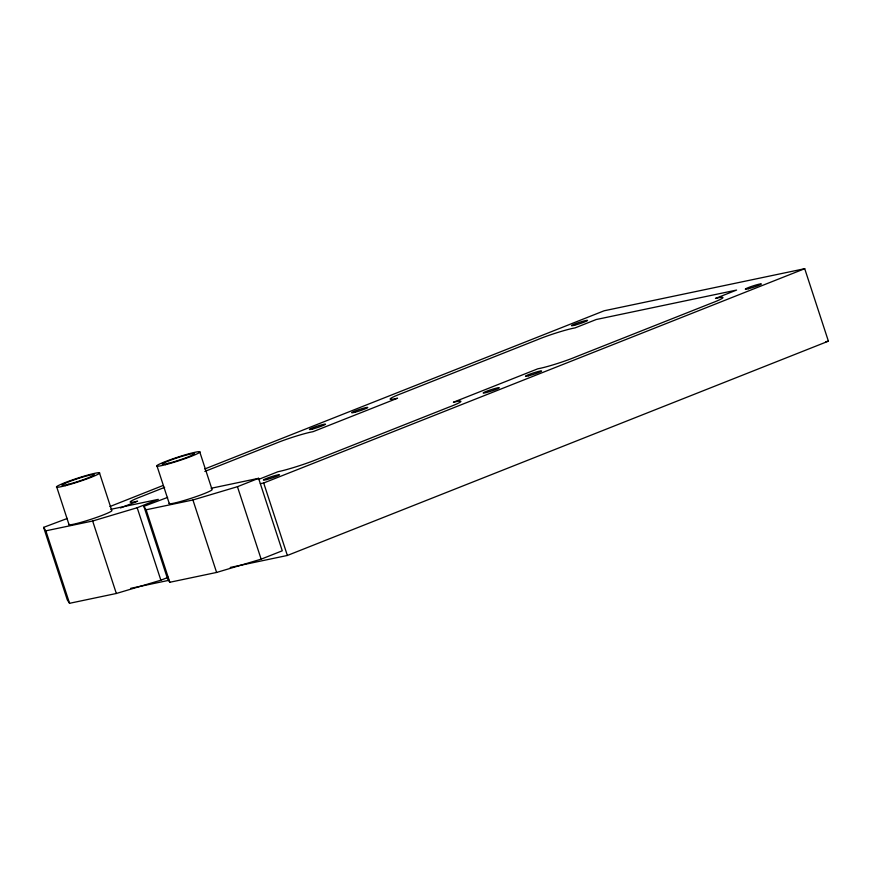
<?xml version="1.0" encoding="UTF-8"?>
<svg xmlns="http://www.w3.org/2000/svg" width="872" height="872" viewBox="0 0 872 872"><rect width="100%" height="100%" fill="white"/><g stroke="black" fill="none" stroke-linecap="round" stroke-linejoin="round"><path stroke-width="1.31" d="M168.329 577.253L160.873 580.207L116.336 593.483L69.553 603.304L67.286 599.838L43.6 527.364L67.373 518.437M109.916 506.545L163.01 485.508M204.724 468.983L604.176 310.77L804.714 268.696L828.4 341.17L287.368 555.464L230.263 567.443M164.645 487.35L142.027 496.31A25.048 2.049 -18.1 0 0 137.613 501.171L120.478 507.962M204.833 471.436L275.171 443.576A25.048 2.049 -18.1 0 1 313.015 431.695L397.556 398.21A25.048 2.049 -18.1 0 1 401.981 393.348L537.239 339.775A25.048 2.049 -18.1 0 1 575.084 327.894L596.219 319.523L736.589 290.071L715.454 298.442A25.048 2.049 -18.1 0 1 711.029 303.314L575.771 356.888A25.048 2.049 -18.1 0 1 537.926 368.758L453.396 402.243A25.048 2.049 -18.1 0 1 448.971 407.115L315.828 459.849A27.86 2.278 -18.1 0 1 277.983 471.719L258.406 479.48M43.6 527.364L45.856 530.83L92.65 521.009L137.187 507.733L158.312 499.362L110.864 509.313M211.133 488.276L258.581 478.325L282.266 550.799L261.142 559.17L216.605 572.446L169.811 582.267L167.555 578.801L143.869 506.327L167.642 497.4M143.869 506.327L146.125 509.793L192.919 499.972L237.446 486.696L258.581 478.325M260.336 483.688L263.682 482.99L804.714 268.696M825.74 341.726L828.4 341.17M130.658 588.349L169.168 580.262M263.682 482.99L287.368 555.464M237.446 486.696L261.142 559.17M199.699 451.729L211.983 489.312A22.672 1.853 -18.1 0 1 190.968 498.359A22.672 1.853 -18.1 0 1 169.244 503.231M192.919 499.972L216.605 572.446M157.047 466.139L169.332 503.711M146.125 509.793L169.811 582.267M137.187 507.733L160.873 580.207M99.43 472.766L111.714 510.349A22.672 1.853 -18.1 0 1 90.71 519.396A22.672 1.853 -18.1 0 1 68.986 524.268M92.65 521.009L116.336 593.483M56.778 487.175L69.062 524.748M45.856 530.83L69.553 603.304M68.452 484.276A17.004 1.395 -18.1 0 0 94.165 474.935A17.004 1.395 -18.1 0 0 71.7 480.701A17.004 1.395 -18.1 0 0 68.452 484.276M65.237 485.715A22.672 1.853 -18.1 0 0 99.517 473.245A22.672 1.853 -18.1 0 0 69.575 480.941A22.672 1.853 -18.1 0 0 65.237 485.715M165.506 464.678A22.672 1.853 -18.1 0 0 199.786 452.208A22.672 1.853 -18.1 0 0 169.833 459.904A22.672 1.853 -18.1 0 0 165.506 464.678M168.721 463.239A17.004 1.395 -18.1 0 0 194.434 453.898A17.004 1.395 -18.1 0 0 171.969 459.664A17.004 1.395 -18.1 0 0 168.721 463.239M312.612 428.98A8.502 0.698 -18.1 0 0 325.474 424.315A8.502 0.698 -18.1 0 0 314.247 427.193A8.502 0.698 -18.1 0 0 312.612 428.98M354.882 412.249A8.502 0.698 -18.1 0 0 367.744 407.573A8.502 0.698 -18.1 0 0 356.506 410.461A8.502 0.698 -18.1 0 0 354.882 412.249M528.683 375.778A8.502 0.698 -18.1 0 0 541.534 371.112A8.502 0.698 -18.1 0 0 530.307 373.99A8.502 0.698 -18.1 0 0 528.683 375.778M486.413 392.52A8.502 0.698 -18.1 0 0 499.264 387.844A8.502 0.698 -18.1 0 0 488.037 390.732A8.502 0.698 -18.1 0 0 486.413 392.52M266.614 479.578A8.502 0.698 -18.1 0 0 279.476 474.902A8.502 0.698 -18.1 0 0 268.238 477.791A8.502 0.698 -18.1 0 0 266.614 479.578M748.47 288.719A8.502 0.698 -18.1 0 0 761.332 284.054A8.502 0.698 -18.1 0 0 750.105 286.932A8.502 0.698 -18.1 0 0 748.47 288.719M574.681 325.191A8.502 0.698 -18.1 0 0 587.532 320.515A8.502 0.698 -18.1 0 0 576.305 323.403A8.502 0.698 -18.1 0 0 574.681 325.191"/></g></svg>
